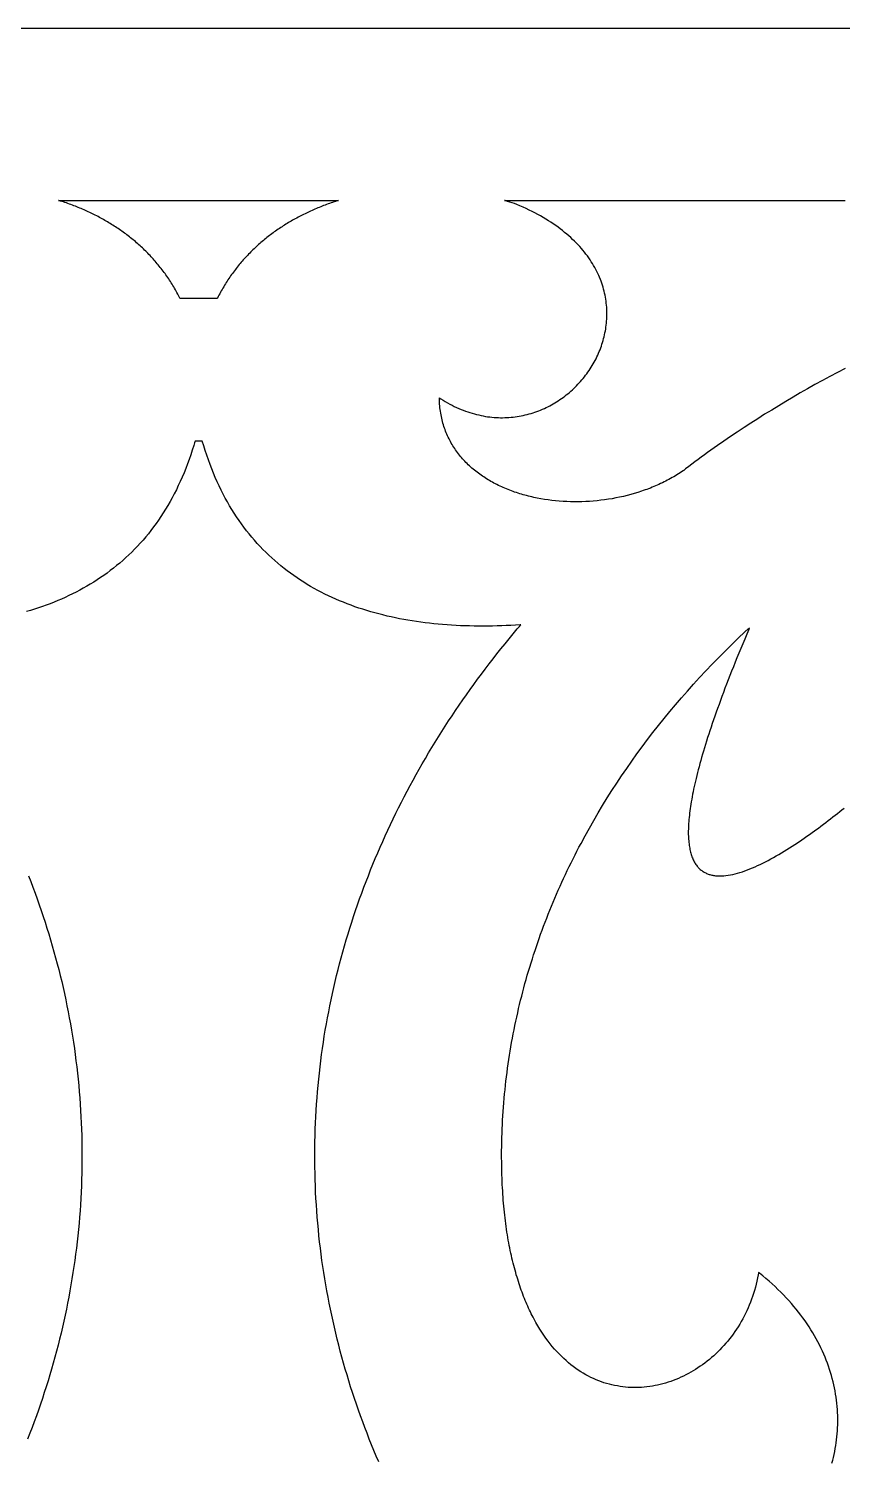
# Model space of a CAD drawing. Extents: x -52 to 65, y -90 to -50.
# Drawn here: x 35.58 to 50.17, y -75.79 to -50.12 of the extents above; entities that cross this region are included whole.
import ezdxf

# ---------------------------------------------------------------- set-up
doc = ezdxf.new("R2010")
doc.units = 0
doc.header["$MEASUREMENT"] = 0
doc.layers.add('LAYER_1', color=18, linetype='CONTINUOUS')

msp = doc.modelspace()

# ---------------------------------------------------------------- linework, layer by layer
at = {"layer": 'LAYER_1'}
for points in [[(50.535, -50.116), (50.14, -50.116), (49.741, -50.116), (49.339, -50.116), (48.934, -50.116), (48.526, -50.116), (48.115, -50.116), (47.702, -50.116), (47.285, -50.116), (46.866, -50.116), (46.444, -50.116), (45.591, -50.116), (44.729, -50.116), (43.856, -50.116), (42.973, -50.116), (42.081, -50.116), (41.181, -50.116), (40.271, -50.116), (39.354, -50.116), (38.428, -50.116), (37.495, -50.116), (36.556, -50.116), (35.609, -50.116), (34.656, -50.116)], [(50.216, -56.203), (50.08, -56.275), (49.945, -56.348), (49.811, -56.421), (49.677, -56.495), (49.545, -56.569), (49.414, -56.644), (49.284, -56.719), (49.155, -56.795), (49.028, -56.872), (48.901, -56.95), (48.775, -57.027), (48.65, -57.106), (48.527, -57.185), (48.405, -57.264), (48.283, -57.345), (48.164, -57.425), (48.045, -57.507), (47.927, -57.588), (47.869, -57.629), (47.811, -57.671), (47.753, -57.712), (47.696, -57.754), (47.639, -57.795), (47.582, -57.837), (47.526, -57.879), (47.47, -57.921), (47.414, -57.963), (47.358, -58.005), (47.331, -58.026), (47.324, -58.032), (47.322, -58.033), (47.321, -58.034), (47.321, -58.034), (47.319, -58.035), (47.313, -58.04), (47.285, -58.058), (47.258, -58.076), (47.23, -58.094), (47.203, -58.111), (47.174, -58.128), (47.146, -58.145), (47.117, -58.161), (47.089, -58.178), (47.06, -58.193), (47.03, -58.209), (47.001, -58.224), (46.971, -58.239), (46.941, -58.254), (46.911, -58.268), (46.881, -58.282), (46.85, -58.296), (46.82, -58.309), (46.789, -58.322), (46.758, -58.335), (46.727, -58.348), (46.695, -58.36), (46.664, -58.372), (46.632, -58.383), (46.6, -58.394), (46.568, -58.405), (46.504, -58.426), (46.439, -58.446), (46.374, -58.465), (46.308, -58.482), (46.242, -58.498), (46.175, -58.513), (46.109, -58.526), (46.042, -58.539), (45.974, -58.55), (45.907, -58.56), (45.839, -58.568), (45.771, -58.576), (45.703, -58.582), (45.635, -58.587), (45.567, -58.591), (45.499, -58.593), (45.431, -58.595), (45.363, -58.595), (45.295, -58.594), (45.228, -58.591), (45.161, -58.588), (45.094, -58.583), (45.027, -58.577), (44.961, -58.569), (44.895, -58.561), (44.829, -58.551), (44.764, -58.54), (44.699, -58.528), (44.635, -58.515), (44.604, -58.508), (44.572, -58.5), (44.54, -58.492), (44.509, -58.484), (44.478, -58.476), (44.447, -58.467), (44.416, -58.458), (44.385, -58.449), (44.355, -58.439), (44.325, -58.429), (44.294, -58.419), (44.265, -58.408), (44.235, -58.398), (44.205, -58.386), (44.176, -58.375), (44.147, -58.363), (44.118, -58.351), (44.09, -58.339), (44.061, -58.326), (44.033, -58.313), (44.005, -58.3), (43.977, -58.286), (43.95, -58.272), (43.923, -58.258), (43.896, -58.244), (43.869, -58.229), (43.843, -58.214), (43.817, -58.198), (43.791, -58.182), (43.766, -58.166), (43.74, -58.15), (43.716, -58.133), (43.691, -58.116), (43.667, -58.099), (43.643, -58.081), (43.619, -58.064), (43.596, -58.045), (43.573, -58.027), (43.55, -58.008), (43.527, -57.989), (43.505, -57.969), (43.484, -57.95), (43.462, -57.93), (43.441, -57.909), (43.421, -57.889), (43.401, -57.868), (43.381, -57.846), (43.361, -57.825), (43.342, -57.803), (43.323, -57.781), (43.305, -57.758), (43.287, -57.735), (43.269, -57.712), (43.252, -57.689), (43.235, -57.665), (43.219, -57.641), (43.203, -57.617), (43.188, -57.592), (43.173, -57.567), (43.158, -57.542), (43.144, -57.516), (43.13, -57.491), (43.117, -57.464), (43.104, -57.438), (43.091, -57.411), (43.079, -57.384), (43.068, -57.357), (43.057, -57.329), (43.046, -57.301), (43.036, -57.273), (43.027, -57.244), (43.018, -57.215), (43.009, -57.186), (43.001, -57.156), (42.994, -57.127), (42.987, -57.096), (42.98, -57.066), (42.974, -57.035), (42.968, -57.004), (42.964, -56.973), (42.959, -56.941), (42.955, -56.909), (42.952, -56.877), (42.949, -56.844), (42.947, -56.811), (42.945, -56.778), (42.944, -56.744), (42.944, -56.736), (42.944, -56.734), (42.944, -56.733), (42.944, -56.733), (42.944, -56.733), (42.946, -56.734), (42.951, -56.738), (42.971, -56.75), (43.011, -56.775), (43.051, -56.799), (43.092, -56.822), (43.132, -56.844), (43.172, -56.865), (43.212, -56.884), (43.252, -56.903), (43.293, -56.921), (43.333, -56.938), (43.373, -56.954), (43.413, -56.969), (43.453, -56.983), (43.493, -56.996), (43.533, -57.008), (43.572, -57.02), (43.612, -57.03), (43.652, -57.039), (43.691, -57.048), (43.73, -57.056), (43.77, -57.063), (43.809, -57.069), (43.848, -57.074), (43.887, -57.078), (43.925, -57.081), (43.964, -57.084), (44.002, -57.086), (44.04, -57.087), (44.078, -57.087), (44.116, -57.086), (44.154, -57.085), (44.192, -57.083), (44.229, -57.08), (44.266, -57.076), (44.303, -57.072), (44.339, -57.067), (44.376, -57.061), (44.412, -57.054), (44.448, -57.047), (44.484, -57.039), (44.519, -57.03), (44.554, -57.021), (44.589, -57.011), (44.624, -57), (44.658, -56.989), (44.692, -56.977), (44.726, -56.964), (44.76, -56.95), (44.793, -56.937), (44.826, -56.922), (44.858, -56.907), (44.89, -56.891), (44.922, -56.875), (44.953, -56.858), (44.985, -56.84), (45.015, -56.822), (45.046, -56.803), (45.076, -56.784), (45.105, -56.764), (45.135, -56.744), (45.164, -56.723), (45.192, -56.702), (45.22, -56.68), (45.248, -56.658), (45.275, -56.635), (45.302, -56.612), (45.328, -56.588), (45.354, -56.564), (45.379, -56.54), (45.404, -56.515), (45.429, -56.489), (45.453, -56.463), (45.476, -56.437), (45.5, -56.41), (45.522, -56.383), (45.544, -56.355), (45.566, -56.328), (45.587, -56.299), (45.607, -56.271), (45.627, -56.242), (45.647, -56.212), (45.666, -56.183), (45.684, -56.153), (45.702, -56.122), (45.719, -56.092), (45.736, -56.061), (45.752, -56.03), (45.768, -55.998), (45.783, -55.966), (45.797, -55.934), (45.811, -55.902), (45.824, -55.87), (45.836, -55.837), (45.848, -55.804), (45.859, -55.771), (45.87, -55.737), (45.88, -55.704), (45.889, -55.67), (45.898, -55.636), (45.906, -55.602), (45.913, -55.567), (45.92, -55.533), (45.926, -55.498), (45.931, -55.463), (45.936, -55.428), (45.939, -55.393), (45.943, -55.358), (45.945, -55.323), (45.947, -55.287), (45.948, -55.252), (45.948, -55.216), (45.947, -55.181), (45.946, -55.145), (45.944, -55.109), (45.941, -55.073), (45.937, -55.038), (45.933, -55.002), (45.927, -54.966), (45.921, -54.93), (45.915, -54.894), (45.907, -54.858), (45.898, -54.822), (45.889, -54.786), (45.879, -54.751), (45.868, -54.715), (45.856, -54.679), (45.843, -54.643), (45.83, -54.608), (45.815, -54.572), (45.8, -54.537), (45.784, -54.502), (45.767, -54.466), (45.749, -54.431), (45.73, -54.396), (45.71, -54.361), (45.689, -54.327), (45.668, -54.292), (45.645, -54.258), (45.622, -54.223), (45.597, -54.189), (45.572, -54.155), (45.545, -54.122), (45.518, -54.088), (45.49, -54.055), (45.461, -54.022), (45.43, -53.989), (45.399, -53.956), (45.367, -53.924), (45.333, -53.892), (45.299, -53.86), (45.264, -53.828), (45.227, -53.797), (45.19, -53.766), (45.151, -53.735), (45.112, -53.705), (45.071, -53.675), (45.03, -53.645), (44.987, -53.616), (44.943, -53.586), (44.898, -53.558), (44.852, -53.529), (44.805, -53.501), (44.757, -53.473), (44.708, -53.446), (44.657, -53.419), (44.606, -53.393), (44.553, -53.367), (44.499, -53.341), (44.444, -53.316), (44.388, -53.291), (44.331, -53.267), (44.29, -53.252), (44.248, -53.238), (44.207, -53.224), (44.165, -53.211), (44.123, -53.198), (44.112, -53.195), (44.11, -53.195), (44.109, -53.194), (44.109, -53.194), (44.11, -53.194), (44.111, -53.194), (44.113, -53.194), (44.116, -53.194), (44.12, -53.194), (44.125, -53.194), (44.13, -53.194), (44.136, -53.194), (44.143, -53.194), (44.151, -53.194), (44.16, -53.194), (44.169, -53.194), (44.179, -53.194), (44.189, -53.194), (44.201, -53.194), (44.213, -53.194), (44.226, -53.194), (44.24, -53.194), (44.254, -53.194), (44.269, -53.194), (44.285, -53.194), (44.302, -53.194), (44.319, -53.194), (44.337, -53.194), (44.355, -53.194), (44.375, -53.194), (44.395, -53.194), (44.415, -53.194), (44.437, -53.194), (44.459, -53.194), (44.481, -53.194), (44.505, -53.194), (44.529, -53.194), (44.553, -53.194), (44.578, -53.194), (44.604, -53.194), (44.631, -53.194), (44.658, -53.194), (44.686, -53.194), (44.714, -53.194), (44.743, -53.194), (44.773, -53.194), (44.803, -53.194), (44.834, -53.194), (44.866, -53.194), (44.898, -53.194), (44.93, -53.194), (44.964, -53.194), (44.998, -53.194), (45.032, -53.194), (45.067, -53.194), (45.102, -53.194), (45.139, -53.194), (45.175, -53.194), (45.212, -53.194), (45.25, -53.194), (45.288, -53.194), (45.327, -53.194), (45.367, -53.194), (45.406, -53.194), (45.447, -53.194), (45.488, -53.194), (45.529, -53.194), (45.571, -53.194), (45.614, -53.194), (45.657, -53.194), (45.7, -53.194), (45.744, -53.194), (45.788, -53.194), (45.833, -53.194), (45.879, -53.194), (45.924, -53.194), (45.971, -53.194), (46.017, -53.194), (46.065, -53.194), (46.112, -53.194), (46.16, -53.194), (46.209, -53.194), (46.258, -53.194), (46.307, -53.194), (46.357, -53.194), (46.408, -53.194), (46.458, -53.194), (46.509, -53.194), (46.561, -53.194), (46.613, -53.194), (46.665, -53.194), (46.718, -53.194), (46.771, -53.194), (46.825, -53.194), (46.878, -53.194), (46.933, -53.194), (46.987, -53.194), (47.042, -53.194), (47.098, -53.194), (47.153, -53.194), (47.209, -53.194), (47.266, -53.194), (47.323, -53.194), (47.437, -53.194), (47.553, -53.194), (47.67, -53.194), (47.788, -53.194), (47.908, -53.194), (48.029, -53.194), (48.15, -53.194), (48.273, -53.194), (48.397, -53.194), (48.522, -53.194), (48.648, -53.194), (48.775, -53.194), (48.903, -53.194), (49.031, -53.194), (49.161, -53.194), (49.291, -53.194), (49.422, -53.194), (49.554, -53.194), (49.686, -53.194), (49.819, -53.194), (49.953, -53.194), (50.087, -53.194), (50.221, -53.194)], [(41.858, -75.799), (41.814, -75.697), (41.771, -75.595), (41.729, -75.492), (41.688, -75.389), (41.648, -75.286), (41.608, -75.183), (41.57, -75.079), (41.532, -74.975), (41.495, -74.871), (41.458, -74.767), (41.423, -74.662), (41.388, -74.557), (41.354, -74.452), (41.321, -74.346), (41.289, -74.241), (41.258, -74.135), (41.227, -74.029), (41.198, -73.922), (41.169, -73.816), (41.141, -73.709), (41.114, -73.602), (41.088, -73.494), (41.062, -73.387), (41.038, -73.279), (41.014, -73.171), (40.991, -73.062), (40.969, -72.954), (40.948, -72.845), (40.928, -72.736), (40.909, -72.627), (40.89, -72.518), (40.873, -72.408), (40.856, -72.298), (40.84, -72.188), (40.825, -72.078), (40.812, -71.968), (40.798, -71.857), (40.786, -71.746), (40.775, -71.635), (40.765, -71.524), (40.755, -71.413), (40.747, -71.301), (40.739, -71.19), (40.732, -71.078), (40.726, -70.966), (40.722, -70.853), (40.718, -70.741), (40.715, -70.628), (40.712, -70.515), (40.711, -70.402), (40.711, -70.289), (40.712, -70.176), (40.714, -70.063), (40.716, -69.95), (40.72, -69.837), (40.724, -69.725), (40.729, -69.613), (40.736, -69.501), (40.743, -69.389), (40.751, -69.277), (40.76, -69.165), (40.77, -69.054), (40.781, -68.943), (40.793, -68.832), (40.805, -68.721), (40.819, -68.611), (40.834, -68.5), (40.849, -68.39), (40.865, -68.28), (40.882, -68.171), (40.9, -68.061), (40.919, -67.952), (40.939, -67.843), (40.96, -67.734), (40.981, -67.625), (41.004, -67.517), (41.027, -67.408), (41.051, -67.3), (41.076, -67.193), (41.102, -67.085), (41.129, -66.978), (41.156, -66.871), (41.185, -66.764), (41.214, -66.657), (41.244, -66.551), (41.275, -66.445), (41.307, -66.339), (41.34, -66.234), (41.373, -66.128), (41.407, -66.023), (41.443, -65.918), (41.479, -65.814), (41.515, -65.709), (41.553, -65.605), (41.591, -65.502), (41.631, -65.398), (41.671, -65.295), (41.711, -65.192), (41.753, -65.089), (41.796, -64.987), (41.839, -64.884), (41.883, -64.783), (41.928, -64.681), (41.974, -64.58), (42.02, -64.479), (42.067, -64.378), (42.115, -64.277), (42.164, -64.177), (42.214, -64.077), (42.264, -63.978), (42.315, -63.879), (42.367, -63.78), (42.42, -63.681), (42.473, -63.582), (42.527, -63.484), (42.582, -63.387), (42.638, -63.289), (42.694, -63.192), (42.751, -63.095), (42.809, -62.999), (42.868, -62.903), (42.928, -62.807), (42.988, -62.711), (43.049, -62.616), (43.11, -62.521), (43.173, -62.427), (43.236, -62.332), (43.299, -62.239), (43.364, -62.145), (43.429, -62.052), (43.495, -61.959), (43.562, -61.866), (43.629, -61.774), (43.697, -61.682), (43.766, -61.591), (43.836, -61.5), (43.906, -61.409), (43.977, -61.319), (44.048, -61.229), (44.121, -61.139), (44.194, -61.05), (44.267, -60.961), (44.341, -60.872), (44.379, -60.828), (44.398, -60.806), (44.402, -60.801), (44.403, -60.8), (44.402, -60.8), (44.402, -60.8), (44.4, -60.8), (44.395, -60.801), (44.311, -60.806), (44.228, -60.81), (44.144, -60.814), (44.061, -60.817), (43.978, -60.82), (43.895, -60.822), (43.813, -60.823), (43.73, -60.823), (43.648, -60.823), (43.567, -60.822), (43.485, -60.82), (43.404, -60.818), (43.323, -60.815), (43.243, -60.811), (43.163, -60.806), (43.083, -60.801), (43.003, -60.794), (42.924, -60.787), (42.846, -60.78), (42.767, -60.771), (42.689, -60.762), (42.612, -60.752), (42.534, -60.741), (42.458, -60.729), (42.381, -60.716), (42.305, -60.703), (42.23, -60.689), (42.155, -60.674), (42.08, -60.658), (42.006, -60.641), (41.932, -60.623), (41.859, -60.605), (41.787, -60.585), (41.715, -60.565), (41.643, -60.543), (41.572, -60.521), (41.501, -60.498), (41.431, -60.474), (41.362, -60.449), (41.293, -60.423), (41.225, -60.396), (41.157, -60.369), (41.09, -60.34), (41.023, -60.31), (40.957, -60.279), (40.892, -60.248), (40.827, -60.215), (40.763, -60.181), (40.7, -60.147), (40.637, -60.111), (40.575, -60.074), (40.513, -60.036), (40.453, -59.997), (40.393, -59.958), (40.333, -59.917), (40.275, -59.875), (40.217, -59.832), (40.16, -59.787), (40.103, -59.742), (40.048, -59.696), (39.993, -59.648), (39.939, -59.6), (39.885, -59.55), (39.833, -59.499), (39.781, -59.448), (39.73, -59.395), (39.68, -59.34), (39.631, -59.285), (39.582, -59.229), (39.534, -59.171), (39.488, -59.112), (39.442, -59.052), (39.397, -58.991), (39.353, -58.928), (39.309, -58.865), (39.267, -58.8), (39.226, -58.734), (39.185, -58.667), (39.145, -58.598), (39.107, -58.528), (39.069, -58.457), (39.032, -58.385), (38.997, -58.311), (38.962, -58.237), (38.928, -58.16), (38.895, -58.083), (38.863, -58.004), (38.833, -57.924), (38.803, -57.843), (38.774, -57.76), (38.746, -57.676), (38.72, -57.591), (38.694, -57.505), (38.694, -57.505), (38.692, -57.505), (38.688, -57.505), (38.684, -57.505), (38.679, -57.505), (38.673, -57.505), (38.666, -57.505), (38.659, -57.505), (38.643, -57.505), (38.627, -57.505), (38.611, -57.505), (38.595, -57.505), (38.589, -57.505), (38.582, -57.505), (38.577, -57.505), (38.573, -57.505), (38.569, -57.505), (38.567, -57.505), (38.566, -57.505), (38.566, -57.505), (38.566, -57.505), (38.566, -57.505), (38.565, -57.507), (38.562, -57.518), (38.555, -57.54), (38.542, -57.583), (38.516, -57.669), (38.488, -57.753), (38.459, -57.836), (38.429, -57.917), (38.399, -57.997), (38.367, -58.076), (38.334, -58.153), (38.3, -58.23), (38.265, -58.305), (38.23, -58.378), (38.193, -58.451), (38.155, -58.522), (38.117, -58.592), (38.077, -58.66), (38.036, -58.728), (37.995, -58.794), (37.953, -58.859), (37.909, -58.923), (37.865, -58.985), (37.82, -59.046), (37.774, -59.107), (37.728, -59.166), (37.68, -59.223), (37.632, -59.28), (37.582, -59.335), (37.532, -59.39), (37.481, -59.443), (37.429, -59.495), (37.377, -59.546), (37.324, -59.595), (37.269, -59.644), (37.215, -59.692), (37.159, -59.738), (37.102, -59.783), (37.045, -59.828), (36.987, -59.871), (36.929, -59.913), (36.869, -59.954), (36.809, -59.994), (36.749, -60.033), (36.687, -60.071), (36.625, -60.107), (36.562, -60.143), (36.499, -60.178), (36.435, -60.212), (36.37, -60.245), (36.305, -60.276), (36.239, -60.307), (36.172, -60.337), (36.105, -60.366), (36.037, -60.394), (35.968, -60.421), (35.899, -60.447), (35.83, -60.472), (35.76, -60.496), (35.689, -60.519), (35.618, -60.541), (35.546, -60.563)], [(49.981, -75.822), (49.995, -75.77), (50.008, -75.718), (50.02, -75.666), (50.031, -75.613), (50.041, -75.561), (50.05, -75.508), (50.058, -75.455), (50.065, -75.401), (50.071, -75.348), (50.076, -75.294), (50.08, -75.24), (50.083, -75.186), (50.085, -75.132), (50.086, -75.077), (50.086, -75.023), (50.085, -74.968), (50.082, -74.913), (50.079, -74.859), (50.075, -74.804), (50.07, -74.749), (50.063, -74.694), (50.056, -74.638), (50.047, -74.583), (50.038, -74.528), (50.027, -74.473), (50.015, -74.417), (50.002, -74.362), (49.988, -74.307), (49.973, -74.252), (49.957, -74.197), (49.939, -74.141), (49.92, -74.086), (49.901, -74.031), (49.88, -73.976), (49.858, -73.921), (49.834, -73.867), (49.81, -73.812), (49.784, -73.757), (49.758, -73.703), (49.73, -73.649), (49.7, -73.594), (49.67, -73.54), (49.638, -73.487), (49.605, -73.433), (49.571, -73.379), (49.536, -73.326), (49.499, -73.273), (49.462, -73.22), (49.423, -73.168), (49.382, -73.116), (49.341, -73.064), (49.298, -73.012), (49.254, -72.96), (49.208, -72.909), (49.161, -72.858), (49.113, -72.808), (49.064, -72.757), (49.013, -72.707), (48.961, -72.658), (48.908, -72.609), (48.853, -72.56), (48.797, -72.511), (48.74, -72.463), (48.681, -72.416), (48.666, -72.404), (48.665, -72.403), (48.665, -72.404), (48.664, -72.406), (48.664, -72.409), (48.663, -72.416), (48.658, -72.445), (48.647, -72.502), (48.635, -72.559), (48.622, -72.615), (48.608, -72.67), (48.593, -72.725), (48.576, -72.779), (48.559, -72.833), (48.54, -72.886), (48.521, -72.938), (48.5, -72.989), (48.478, -73.04), (48.456, -73.09), (48.432, -73.14), (48.408, -73.189), (48.382, -73.237), (48.356, -73.284), (48.328, -73.33), (48.3, -73.376), (48.271, -73.421), (48.241, -73.465), (48.21, -73.509), (48.179, -73.551), (48.147, -73.593), (48.114, -73.634), (48.08, -73.674), (48.045, -73.714), (48.01, -73.752), (47.974, -73.789), (47.937, -73.826), (47.9, -73.862), (47.862, -73.897), (47.823, -73.931), (47.784, -73.964), (47.745, -73.996), (47.704, -74.027), (47.663, -74.057), (47.622, -74.086), (47.58, -74.114), (47.538, -74.142), (47.495, -74.168), (47.452, -74.193), (47.408, -74.217), (47.364, -74.24), (47.32, -74.262), (47.275, -74.283), (47.229, -74.303), (47.184, -74.322), (47.138, -74.34), (47.092, -74.356), (47.045, -74.372), (46.999, -74.386), (46.952, -74.4), (46.905, -74.412), (46.857, -74.423), (46.81, -74.432), (46.762, -74.441), (46.714, -74.448), (46.666, -74.454), (46.618, -74.459), (46.57, -74.463), (46.521, -74.466), (46.473, -74.467), (46.425, -74.467), (46.376, -74.465), (46.328, -74.463), (46.279, -74.459), (46.231, -74.454), (46.183, -74.447), (46.135, -74.439), (46.086, -74.43), (46.038, -74.42), (45.991, -74.408), (45.943, -74.394), (45.895, -74.38), (45.848, -74.364), (45.801, -74.346), (45.754, -74.327), (45.707, -74.307), (45.661, -74.285), (45.615, -74.262), (45.569, -74.237), (45.523, -74.211), (45.478, -74.183), (45.433, -74.154), (45.389, -74.123), (45.345, -74.091), (45.301, -74.057), (45.258, -74.022), (45.215, -73.985), (45.173, -73.947), (45.131, -73.907), (45.09, -73.865), (45.049, -73.822), (45.009, -73.778), (44.969, -73.731), (44.93, -73.683), (44.892, -73.633), (44.854, -73.582), (44.817, -73.529), (44.78, -73.475), (44.744, -73.418), (44.709, -73.36), (44.675, -73.3), (44.641, -73.239), (44.624, -73.207), (44.608, -73.176), (44.592, -73.143), (44.576, -73.111), (44.56, -73.078), (44.544, -73.044), (44.529, -73.01), (44.514, -72.975), (44.499, -72.941), (44.484, -72.905), (44.469, -72.869), (44.455, -72.833), (44.441, -72.796), (44.427, -72.759), (44.413, -72.722), (44.4, -72.684), (44.386, -72.645), (44.373, -72.606), (44.36, -72.567), (44.348, -72.527), (44.336, -72.486), (44.323, -72.446), (44.312, -72.404), (44.3, -72.363), (44.289, -72.32), (44.277, -72.278), (44.267, -72.235), (44.256, -72.191), (44.246, -72.147), (44.235, -72.102), (44.226, -72.057), (44.216, -72.012), (44.207, -71.966), (44.198, -71.919), (44.189, -71.872), (44.18, -71.825), (44.172, -71.777), (44.164, -71.729), (44.156, -71.68), (44.149, -71.63), (44.142, -71.58), (44.135, -71.53), (44.128, -71.479), (44.122, -71.428), (44.116, -71.376), (44.11, -71.324), (44.105, -71.271), (44.1, -71.218), (44.095, -71.164), (44.09, -71.109), (44.086, -71.055), (44.082, -70.999), (44.079, -70.943), (44.075, -70.887), (44.072, -70.83), (44.07, -70.773), (44.067, -70.715), (44.065, -70.656), (44.064, -70.598), (44.062, -70.538), (44.061, -70.478), (44.061, -70.418), (44.06, -70.357), (44.06, -70.326), (44.06, -70.322), (44.06, -70.32), (44.06, -70.319), (44.06, -70.314), (44.06, -70.304), (44.06, -70.225), (44.061, -70.146), (44.063, -70.067), (44.065, -69.988), (44.067, -69.91), (44.07, -69.831), (44.074, -69.753), (44.078, -69.674), (44.083, -69.596), (44.088, -69.518), (44.093, -69.44), (44.1, -69.362), (44.106, -69.284), (44.114, -69.206), (44.121, -69.129), (44.13, -69.051), (44.138, -68.974), (44.148, -68.897), (44.157, -68.82), (44.168, -68.743), (44.179, -68.666), (44.19, -68.589), (44.202, -68.512), (44.214, -68.436), (44.227, -68.359), (44.24, -68.283), (44.254, -68.207), (44.268, -68.131), (44.283, -68.055), (44.299, -67.979), (44.314, -67.903), (44.331, -67.828), (44.348, -67.752), (44.365, -67.677), (44.383, -67.602), (44.401, -67.527), (44.42, -67.452), (44.439, -67.377), (44.459, -67.303), (44.479, -67.228), (44.5, -67.154), (44.521, -67.08), (44.543, -67.005), (44.565, -66.932), (44.588, -66.858), (44.611, -66.784), (44.634, -66.711), (44.659, -66.637), (44.683, -66.564), (44.708, -66.491), (44.734, -66.418), (44.76, -66.345), (44.786, -66.273), (44.813, -66.2), (44.84, -66.128), (44.868, -66.056), (44.897, -65.984), (44.925, -65.912), (44.954, -65.84), (44.984, -65.769), (45.014, -65.697), (45.045, -65.626), (45.076, -65.555), (45.107, -65.484), (45.139, -65.413), (45.172, -65.343), (45.205, -65.273), (45.238, -65.202), (45.272, -65.132), (45.306, -65.062), (45.341, -64.993), (45.376, -64.923), (45.411, -64.854), (45.447, -64.784), (45.484, -64.715), (45.558, -64.578), (45.633, -64.441), (45.711, -64.305), (45.79, -64.169), (45.871, -64.035), (45.954, -63.901), (46.038, -63.767), (46.125, -63.635), (46.212, -63.503), (46.302, -63.372), (46.393, -63.242), (46.485, -63.113), (46.58, -62.984), (46.676, -62.856), (46.773, -62.729), (46.872, -62.603), (46.973, -62.478), (47.075, -62.353), (47.179, -62.23), (47.285, -62.107), (47.391, -61.985), (47.5, -61.864), (47.61, -61.744), (47.721, -61.624), (47.834, -61.506), (47.949, -61.388), (48.065, -61.272), (48.182, -61.156), (48.301, -61.041), (48.421, -60.927), (48.482, -60.871), (48.497, -60.857), (48.501, -60.853), (48.502, -60.852), (48.502, -60.852), (48.502, -60.852), (48.502, -60.854), (48.499, -60.859), (48.49, -60.881), (48.453, -60.969), (48.417, -61.055), (48.381, -61.14), (48.346, -61.224), (48.312, -61.308), (48.279, -61.39), (48.246, -61.471), (48.214, -61.551), (48.183, -61.63), (48.152, -61.708), (48.122, -61.785), (48.093, -61.861), (48.064, -61.936), (48.036, -62.01), (48.009, -62.083), (47.982, -62.155), (47.957, -62.226), (47.931, -62.296), (47.907, -62.365), (47.883, -62.433), (47.859, -62.5), (47.837, -62.566), (47.815, -62.631), (47.793, -62.696), (47.773, -62.759), (47.753, -62.821), (47.733, -62.883), (47.714, -62.943), (47.696, -63.003), (47.678, -63.062), (47.661, -63.119), (47.645, -63.176), (47.629, -63.232), (47.614, -63.287), (47.599, -63.342), (47.585, -63.395), (47.571, -63.447), (47.558, -63.499), (47.546, -63.55), (47.534, -63.6), (47.523, -63.649), (47.512, -63.697), (47.502, -63.744), (47.492, -63.791), (47.483, -63.836), (47.475, -63.881), (47.467, -63.925), (47.459, -63.969), (47.452, -64.011), (47.446, -64.053), (47.44, -64.093), (47.434, -64.133), (47.429, -64.173), (47.425, -64.211), (47.421, -64.249), (47.418, -64.286), (47.415, -64.322), (47.412, -64.357), (47.41, -64.392), (47.409, -64.426), (47.408, -64.459), (47.407, -64.491), (47.407, -64.523), (47.407, -64.554), (47.408, -64.584), (47.41, -64.613), (47.411, -64.642), (47.413, -64.67), (47.416, -64.698), (47.419, -64.724), (47.422, -64.751), (47.426, -64.776), (47.431, -64.801), (47.435, -64.824), (47.44, -64.848), (47.446, -64.87), (47.452, -64.892), (47.458, -64.914), (47.465, -64.935), (47.472, -64.955), (47.48, -64.974), (47.487, -64.993), (47.496, -65.011), (47.504, -65.029), (47.513, -65.046), (47.523, -65.062), (47.532, -65.078), (47.542, -65.093), (47.553, -65.108), (47.563, -65.122), (47.575, -65.135), (47.586, -65.148), (47.598, -65.16), (47.61, -65.172), (47.622, -65.183), (47.635, -65.194), (47.648, -65.204), (47.661, -65.213), (47.675, -65.222), (47.689, -65.231), (47.703, -65.239), (47.718, -65.246), (47.732, -65.253), (47.748, -65.259), (47.763, -65.265), (47.779, -65.271), (47.794, -65.276), (47.811, -65.28), (47.827, -65.284), (47.844, -65.288), (47.861, -65.291), (47.878, -65.293), (47.895, -65.295), (47.913, -65.297), (47.931, -65.298), (47.949, -65.299), (47.968, -65.299), (47.986, -65.299), (48.005, -65.299), (48.043, -65.297), (48.082, -65.293), (48.122, -65.287), (48.163, -65.28), (48.204, -65.272), (48.246, -65.262), (48.289, -65.25), (48.332, -65.238), (48.376, -65.224), (48.42, -65.208), (48.465, -65.192), (48.511, -65.174), (48.557, -65.155), (48.603, -65.135), (48.649, -65.114), (48.696, -65.092), (48.743, -65.069), (48.791, -65.045), (48.838, -65.02), (48.886, -64.994), (48.934, -64.968), (48.982, -64.941), (49.03, -64.913), (49.079, -64.884), (49.127, -64.855), (49.175, -64.825), (49.223, -64.795), (49.319, -64.733), (49.415, -64.67), (49.509, -64.605), (49.602, -64.539), (49.694, -64.473), (49.739, -64.44), (49.784, -64.406), (49.828, -64.373), (49.872, -64.34), (49.915, -64.307), (49.958, -64.275), (49.999, -64.242), (50.041, -64.21), (50.081, -64.178), (50.121, -64.146), (50.16, -64.115), (50.198, -64.084)], [(35.58, -65.295), (35.62, -65.398), (35.659, -65.502), (35.697, -65.605), (35.735, -65.709), (35.772, -65.814), (35.808, -65.918), (35.843, -66.023), (35.877, -66.128), (35.911, -66.234), (35.943, -66.339), (35.975, -66.445), (36.006, -66.551), (36.036, -66.657), (36.065, -66.764), (36.094, -66.871), (36.121, -66.978), (36.148, -67.085), (36.174, -67.193), (36.199, -67.3), (36.223, -67.408), (36.246, -67.517), (36.269, -67.625), (36.29, -67.734), (36.311, -67.843), (36.33, -67.952), (36.349, -68.061), (36.367, -68.171), (36.384, -68.28), (36.401, -68.39), (36.416, -68.5), (36.43, -68.611), (36.444, -68.721), (36.457, -68.832), (36.468, -68.943), (36.479, -69.054), (36.489, -69.165), (36.498, -69.277), (36.506, -69.389), (36.513, -69.501), (36.52, -69.613), (36.525, -69.725), (36.529, -69.837), (36.533, -69.95), (36.536, -70.063), (36.537, -70.176), (36.538, -70.289), (36.538, -70.402), (36.537, -70.515), (36.535, -70.628), (36.532, -70.741), (36.528, -70.853), (36.523, -70.966), (36.517, -71.078), (36.51, -71.19), (36.503, -71.301), (36.494, -71.413), (36.485, -71.524), (36.474, -71.635), (36.463, -71.746), (36.451, -71.857), (36.438, -71.968), (36.424, -72.078), (36.409, -72.188), (36.394, -72.298), (36.377, -72.408), (36.359, -72.518), (36.341, -72.627), (36.322, -72.736), (36.302, -72.845), (36.281, -72.954), (36.259, -73.062), (36.236, -73.171), (36.213, -73.279), (36.188, -73.387), (36.163, -73.494), (36.137, -73.602), (36.11, -73.709), (36.082, -73.816), (36.053, -73.922), (36.024, -74.029), (35.993, -74.135), (35.962, -74.241), (35.93, -74.346), (35.897, -74.452), (35.863, -74.557), (35.829, -74.662), (35.794, -74.767), (35.757, -74.871), (35.72, -74.975), (35.683, -75.079), (35.644, -75.183), (35.604, -75.286), (35.564, -75.389)]]:
    msp.add_lwpolyline(points, dxfattribs=at)
msp.add_lwpolyline([(41.137, -53.194), (41.11, -53.203), (41.083, -53.211), (41.056, -53.22), (41.029, -53.229), (41.003, -53.238), (40.976, -53.248), (40.95, -53.257), (40.923, -53.267), (40.897, -53.277), (40.87, -53.287), (40.844, -53.297), (40.818, -53.307), (40.792, -53.318), (40.766, -53.328), (40.74, -53.339), (40.714, -53.35), (40.688, -53.361), (40.662, -53.373), (40.637, -53.384), (40.611, -53.396), (40.586, -53.408), (40.561, -53.42), (40.536, -53.432), (40.511, -53.444), (40.486, -53.457), (40.461, -53.47), (40.436, -53.482), (40.411, -53.495), (40.387, -53.509), (40.362, -53.522), (40.338, -53.535), (40.313, -53.549), (40.289, -53.563), (40.265, -53.577), (40.241, -53.591), (40.218, -53.606), (40.194, -53.62), (40.17, -53.635), (40.147, -53.65), (40.124, -53.665), (40.1, -53.68), (40.077, -53.696), (40.054, -53.711), (40.031, -53.727), (40.009, -53.743), (39.986, -53.759), (39.964, -53.775), (39.941, -53.792), (39.919, -53.808), (39.897, -53.825), (39.875, -53.842), (39.853, -53.859), (39.832, -53.877), (39.81, -53.894), (39.789, -53.912), (39.768, -53.93), (39.747, -53.948), (39.726, -53.966), (39.705, -53.984), (39.684, -54.003), (39.664, -54.022), (39.643, -54.041), (39.623, -54.06), (39.603, -54.079), (39.583, -54.098), (39.563, -54.118), (39.544, -54.138), (39.524, -54.158), (39.505, -54.178), (39.486, -54.198), (39.467, -54.219), (39.448, -54.239), (39.43, -54.26), (39.411, -54.281), (39.393, -54.302), (39.375, -54.324), (39.357, -54.345), (39.339, -54.367), (39.321, -54.389), (39.304, -54.411), (39.287, -54.433), (39.27, -54.456), (39.253, -54.479), (39.236, -54.501), (39.219, -54.524), (39.203, -54.548), (39.187, -54.571), (39.171, -54.594), (39.155, -54.618), (39.139, -54.642), (39.124, -54.666), (39.109, -54.69), (39.094, -54.715), (39.079, -54.74), (39.064, -54.764), (39.05, -54.789), (39.035, -54.814), (39.021, -54.84), (39.007, -54.865), (38.994, -54.891), (38.98, -54.917), (38.967, -54.943), (38.964, -54.95), (38.962, -54.953), (38.962, -54.953), (38.962, -54.954), (38.962, -54.954), (38.962, -54.954), (38.962, -54.954), (38.962, -54.954), (38.961, -54.954), (38.96, -54.954), (38.959, -54.954), (38.958, -54.954), (38.956, -54.954), (38.954, -54.954), (38.951, -54.954), (38.948, -54.954), (38.945, -54.954), (38.942, -54.954), (38.938, -54.954), (38.934, -54.954), (38.93, -54.954), (38.925, -54.954), (38.92, -54.954), (38.915, -54.954), (38.909, -54.954), (38.904, -54.954), (38.898, -54.954), (38.892, -54.954), (38.885, -54.954), (38.879, -54.954), (38.872, -54.954), (38.865, -54.954), (38.858, -54.954), (38.85, -54.954), (38.843, -54.954), (38.835, -54.954), (38.827, -54.954), (38.819, -54.954), (38.811, -54.954), (38.803, -54.954), (38.794, -54.954), (38.785, -54.954), (38.777, -54.954), (38.768, -54.954), (38.759, -54.954), (38.74, -54.954), (38.722, -54.954), (38.703, -54.954), (38.684, -54.954), (38.665, -54.954), (38.645, -54.954), (38.606, -54.954), (38.587, -54.954), (38.568, -54.954), (38.549, -54.954), (38.53, -54.954), (38.511, -54.954), (38.493, -54.954), (38.484, -54.954), (38.476, -54.954), (38.467, -54.954), (38.458, -54.954), (38.45, -54.954), (38.442, -54.954), (38.434, -54.954), (38.426, -54.954), (38.418, -54.954), (38.41, -54.954), (38.403, -54.954), (38.396, -54.954), (38.389, -54.954), (38.382, -54.954), (38.375, -54.954), (38.369, -54.954), (38.362, -54.954), (38.357, -54.954), (38.351, -54.954), (38.345, -54.954), (38.34, -54.954), (38.335, -54.954), (38.331, -54.954), (38.326, -54.954), (38.322, -54.954), (38.318, -54.954), (38.315, -54.954), (38.311, -54.954), (38.309, -54.954), (38.306, -54.954), (38.304, -54.954), (38.302, -54.954), (38.3, -54.954), (38.299, -54.954), (38.298, -54.954), (38.298, -54.954), (38.298, -54.954), (38.298, -54.954), (38.298, -54.954), (38.298, -54.954), (38.298, -54.953), (38.297, -54.953), (38.297, -54.952), (38.295, -54.948), (38.282, -54.922), (38.268, -54.896), (38.255, -54.871), (38.241, -54.845), (38.227, -54.82), (38.213, -54.794), (38.198, -54.769), (38.183, -54.744), (38.169, -54.72), (38.154, -54.695), (38.138, -54.671), (38.123, -54.647), (38.107, -54.623), (38.092, -54.599), (38.076, -54.576), (38.059, -54.552), (38.043, -54.529), (38.027, -54.506), (38.01, -54.483), (37.993, -54.46), (37.976, -54.438), (37.959, -54.416), (37.941, -54.393), (37.924, -54.371), (37.906, -54.35), (37.888, -54.328), (37.87, -54.307), (37.852, -54.285), (37.833, -54.264), (37.815, -54.243), (37.796, -54.223), (37.777, -54.202), (37.758, -54.182), (37.739, -54.162), (37.719, -54.142), (37.7, -54.122), (37.68, -54.102), (37.66, -54.083), (37.64, -54.063), (37.62, -54.044), (37.599, -54.025), (37.579, -54.007), (37.558, -53.988), (37.537, -53.97), (37.516, -53.951), (37.495, -53.933), (37.474, -53.915), (37.453, -53.898), (37.431, -53.88), (37.41, -53.863), (37.388, -53.846), (37.366, -53.829), (37.344, -53.812), (37.322, -53.795), (37.299, -53.779), (37.277, -53.762), (37.254, -53.746), (37.232, -53.73), (37.209, -53.714), (37.186, -53.699), (37.163, -53.683), (37.139, -53.668), (37.116, -53.653), (37.093, -53.638), (37.069, -53.623), (37.045, -53.609), (37.022, -53.594), (36.998, -53.58), (36.974, -53.566), (36.949, -53.552), (36.925, -53.538), (36.901, -53.525), (36.876, -53.511), (36.852, -53.498), (36.827, -53.485), (36.802, -53.472), (36.777, -53.459), (36.752, -53.447), (36.727, -53.434), (36.702, -53.422), (36.677, -53.41), (36.651, -53.398), (36.626, -53.387), (36.6, -53.375), (36.575, -53.364), (36.549, -53.352), (36.523, -53.341), (36.497, -53.331), (36.471, -53.32), (36.445, -53.309), (36.419, -53.299), (36.392, -53.289), (36.366, -53.279), (36.34, -53.269), (36.313, -53.259), (36.286, -53.25), (36.26, -53.24), (36.233, -53.231), (36.206, -53.222), (36.179, -53.213), (36.152, -53.205), (36.125, -53.196), (36.122, -53.195), (36.12, -53.194), (36.12, -53.194), (36.12, -53.194), (36.12, -53.194), (36.12, -53.194), (36.12, -53.194), (36.12, -53.194), (36.121, -53.194), (36.121, -53.194), (36.122, -53.194), (36.123, -53.194), (36.124, -53.194), (36.125, -53.194), (36.126, -53.194), (36.128, -53.194), (36.13, -53.194), (36.132, -53.194), (36.134, -53.194), (36.136, -53.194), (36.139, -53.194), (36.141, -53.194), (36.144, -53.194), (36.147, -53.194), (36.15, -53.194), (36.153, -53.194), (36.157, -53.194), (36.16, -53.194), (36.164, -53.194), (36.168, -53.194), (36.172, -53.194), (36.176, -53.194), (36.181, -53.194), (36.185, -53.194), (36.19, -53.194), (36.195, -53.194), (36.2, -53.194), (36.205, -53.194), (36.21, -53.194), (36.216, -53.194), (36.221, -53.194), (36.227, -53.194), (36.233, -53.194), (36.239, -53.194), (36.245, -53.194), (36.252, -53.194), (36.258, -53.194), (36.265, -53.194), (36.271, -53.194), (36.278, -53.194), (36.285, -53.194), (36.293, -53.194), (36.3, -53.194), (36.307, -53.194), (36.315, -53.194), (36.323, -53.194), (36.331, -53.194), (36.339, -53.194), (36.347, -53.194), (36.355, -53.194), (36.364, -53.194), (36.372, -53.194), (36.381, -53.194), (36.39, -53.194), (36.399, -53.194), (36.408, -53.194), (36.417, -53.194), (36.426, -53.194), (36.436, -53.194), (36.445, -53.194), (36.455, -53.194), (36.465, -53.194), (36.475, -53.194), (36.485, -53.194), (36.495, -53.194), (36.505, -53.194), (36.516, -53.194), (36.526, -53.194), (36.537, -53.194), (36.548, -53.194), (36.559, -53.194), (36.57, -53.194), (36.581, -53.194), (36.592, -53.194), (36.603, -53.194), (36.615, -53.194), (36.626, -53.194), (36.638, -53.194), (36.65, -53.194), (36.662, -53.194), (36.674, -53.194), (36.686, -53.194), (36.698, -53.194), (36.71, -53.194), (36.723, -53.194), (36.735, -53.194), (36.76, -53.194), (36.786, -53.194), (36.812, -53.194), (36.839, -53.194), (36.866, -53.194), (36.893, -53.194), (36.92, -53.194), (36.948, -53.194), (36.977, -53.194), (37.005, -53.194), (37.034, -53.194), (37.064, -53.194), (37.093, -53.194), (37.123, -53.194), (37.153, -53.194), (37.184, -53.194), (37.215, -53.194), (37.246, -53.194), (37.277, -53.194), (37.309, -53.194), (37.341, -53.194), (37.373, -53.194), (37.405, -53.194), (37.438, -53.194), (37.471, -53.194), (37.504, -53.194), (37.538, -53.194), (37.571, -53.194), (37.605, -53.194), (37.639, -53.194), (37.673, -53.194), (37.707, -53.194), (37.742, -53.194), (37.777, -53.194), (37.812, -53.194), (37.847, -53.194), (37.882, -53.194), (37.917, -53.194), (37.953, -53.194), (37.988, -53.194), (38.024, -53.194), (38.06, -53.194), (38.096, -53.194), (38.132, -53.194), (38.204, -53.194), (38.277, -53.194), (38.35, -53.194), (38.423, -53.194), (38.496, -53.194), (38.57, -53.194), (38.717, -53.194), (38.79, -53.194), (38.863, -53.194), (38.936, -53.194), (39.009, -53.194), (39.082, -53.194), (39.154, -53.194), (39.19, -53.194), (39.226, -53.194), (39.262, -53.194), (39.297, -53.194), (39.333, -53.194), (39.368, -53.194), (39.403, -53.194), (39.439, -53.194), (39.473, -53.194), (39.508, -53.194), (39.543, -53.194), (39.577, -53.194), (39.611, -53.194), (39.645, -53.194), (39.679, -53.194), (39.713, -53.194), (39.746, -53.194), (39.779, -53.194), (39.812, -53.194), (39.845, -53.194), (39.878, -53.194), (39.91, -53.194), (39.942, -53.194), (39.973, -53.194), (40.005, -53.194), (40.036, -53.194), (40.067, -53.194), (40.098, -53.194), (40.128, -53.194), (40.158, -53.194), (40.188, -53.194), (40.217, -53.194), (40.246, -53.194), (40.275, -53.194), (40.303, -53.194), (40.331, -53.194), (40.359, -53.194), (40.386, -53.194), (40.413, -53.194), (40.439, -53.194), (40.466, -53.194), (40.491, -53.194), (40.517, -53.194), (40.529, -53.194), (40.542, -53.194), (40.554, -53.194), (40.566, -53.194), (40.579, -53.194), (40.591, -53.194), (40.603, -53.194), (40.614, -53.194), (40.626, -53.194), (40.638, -53.194), (40.649, -53.194), (40.661, -53.194), (40.672, -53.194), (40.683, -53.194), (40.694, -53.194), (40.705, -53.194), (40.716, -53.194), (40.727, -53.194), (40.737, -53.194), (40.748, -53.194), (40.758, -53.194), (40.768, -53.194), (40.778, -53.194), (40.788, -53.194), (40.798, -53.194), (40.808, -53.194), (40.818, -53.194), (40.827, -53.194), (40.836, -53.194), (40.846, -53.194), (40.855, -53.194), (40.864, -53.194), (40.873, -53.194), (40.881, -53.194), (40.89, -53.194), (40.898, -53.194), (40.907, -53.194), (40.915, -53.194), (40.923, -53.194), (40.931, -53.194), (40.939, -53.194), (40.947, -53.194), (40.954, -53.194), (40.961, -53.194), (40.969, -53.194), (40.976, -53.194), (40.983, -53.194), (40.99, -53.194), (40.996, -53.194), (41.003, -53.194), (41.009, -53.194), (41.016, -53.194), (41.022, -53.194), (41.028, -53.194), (41.033, -53.194), (41.039, -53.194), (41.045, -53.194), (41.05, -53.194), (41.055, -53.194), (41.06, -53.194), (41.065, -53.194), (41.07, -53.194), (41.075, -53.194), (41.079, -53.194), (41.083, -53.194), (41.087, -53.194), (41.091, -53.194), (41.095, -53.194), (41.099, -53.194), (41.102, -53.194), (41.106, -53.194), (41.109, -53.194), (41.112, -53.194), (41.115, -53.194), (41.117, -53.194), (41.12, -53.194), (41.122, -53.194), (41.124, -53.194), (41.126, -53.194), (41.128, -53.194), (41.13, -53.194), (41.131, -53.194), (41.133, -53.194), (41.134, -53.194), (41.135, -53.194), (41.136, -53.194), (41.136, -53.194), (41.137, -53.194), (41.137, -53.194)], close=True, dxfattribs=at)

doc.saveas('drawing.dxf')
